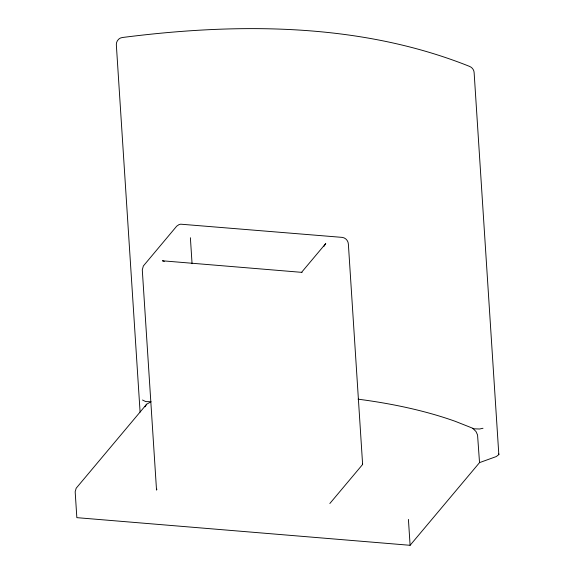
<?xml version="1.0" encoding="UTF-8"?>
<svg xmlns="http://www.w3.org/2000/svg" width="574" height="574" viewBox="0 0 574 574"><rect width="100%" height="100%" fill="white"/><g stroke="black" fill="none" stroke-linecap="round" stroke-linejoin="round"><path stroke-width="0.86" d="M156.889 489.17L156.53 490.117L142.287 269.88L143.342 265.992L176.713 226.156L179.045 224.585L180.688 224.183L342.147 237.378C345.541 237.708 348.296 240.779 348.375 244.18L362.603 464.194M144.992 406.83L146.643 404.218L151.106 401.721L145.717 401.592L142.495 400.006M323.88 246.425L325.745 243.548L301.816 272.04M140.092 412.118L116.328 44.629C116.206 41.235 118.818 37.906 122.255 37.525C237.55 22.759 359.934 22.616 469.36 66.319C472.072 67.302 474.11 69.892 474.138 72.819L498.828 454.615L496.237 456.581L479.527 462.622L410.101 545.3L76.844 517.655L75.172 491.774L76.163 488.244L146.643 404.218M329.828 503.513L362.23 464.926A7.053 2.777 -3.7 0 0 362.495 463.476M483.007 428.254L479.599 429.008L474.203 428.821L455.268 421.33A324.497 127.83 -3.7 0 0 358.054 399.174M302.082 272.377L162.399 260.79L164.322 261.364M472.825 428.405L475.997 431.533L477.561 434.992L479.527 462.622M498.756 453.905L498.828 454.615M408.423 519.413L410.101 545.3M190.389 237.736L192.06 263.674"/></g></svg>
